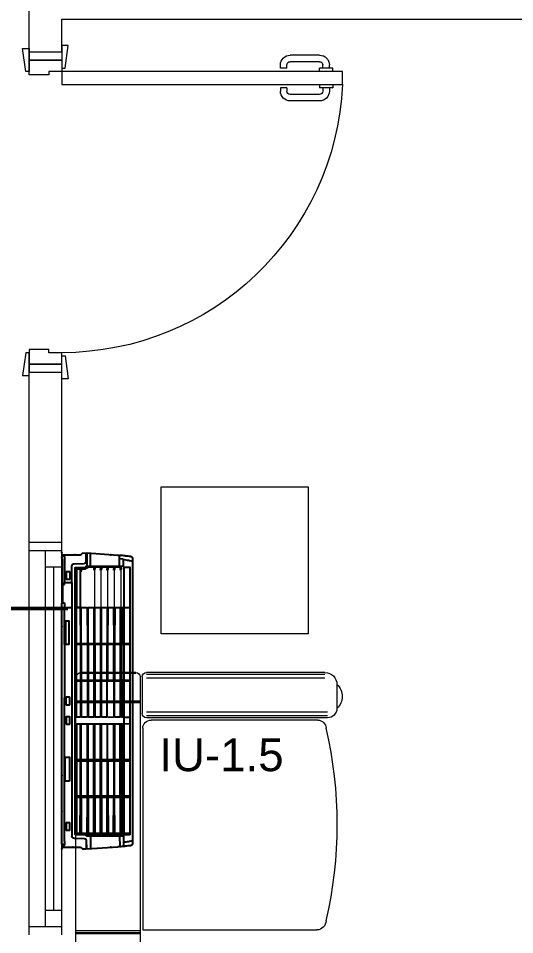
# Model space of a CAD drawing. Header units: millimetres. Extents: x -160614 to 59925, y -157025 to 0.
# Drawn here: x -135992 to -134473, y -110543 to -107740 of the extents above; entities that cross this region are included whole.
import ezdxf

# ---------------------------------------------------------------- set-up
doc = ezdxf.new("R2010")
doc.units = ezdxf.units.MM
doc.header["$LTSCALE"] = 8
for name, color, linetype, lineweight in [('72_EGR_EQP_TAG', 9, 'Continuous', 5), ('Aluminum', 9, 'Continuous', 5), ('LOADING', 9, 'Continuous', 5), ('Walls', 9, 'Continuous', 5), ('Wooden Joinery', 9, 'Continuous', 5)]:
    doc.layers.add(name, color=color, linetype=linetype, lineweight=lineweight)
for name, color, linetype in [('A-Wall-cmu-patt', 9, 'Continuous'), ('DVM_INDOOR', 9, 'Continuous'), ('DVM_UNIT_BP', 9, 'Continuous'), ('DVM_UNIT_DP', 9, 'Continuous'), ('DVM_UNIT_LP', 9, 'Continuous'), ('REF', 42, 'Continuous')]:
    doc.layers.add(name, color=color, linetype=linetype)
doc.styles.add('ARIAL', font='arial.ttf')

# ---------------------------------------------------------------- blocks, each defined once
blk = doc.blocks.new('A$C72370EFE')
at = {"layer": 'Wooden Joinery'}
for p, q in [((-0.01, -0.04), (-0.02, -0.04)), ((-0.01, -0.03), (-0.01, -0.07)), ((0, -0.03), (-0.01, -0.03)), ((0.04, -0.03), (0.05, -0.03)), ((0.05, -0.03), (0.05, -0.07)), ((0.05, -0.04), (0.06, -0.04)), ((-0.05, -0.07), (-0.05, -0.16)), ((-0.03, -0.07), (-0.03, -0.16)), ((-0.01, -0.06), (-0.02, -0.06)), ((0, -0.07), (-0.01, -0.07)), ((0.04, -0.07), (0.05, -0.07)), ((0.05, -0.06), (0.06, -0.06)), ((0.07, -0.07), (0.07, -0.16)), ((0.09, -0.07), (0.09, -0.16)), ((-0.01, -0.17), (-0.02, -0.17)), ((-0.01, -0.19), (-0.02, -0.19)), ((-0.01, -0.17), (-0.01, -0.19)), ((0.05, -0.17), (0.06, -0.17)), ((0.05, -0.17), (0.05, -0.19)), ((0.05, -0.19), (0.06, -0.19))]:
    blk.add_line(p, q, dxfattribs=at)
for centre, radius, start, end in [((-0.02, -0.07), 0.03, 90, 180), ((0.06, -0.07), 0.03, 0, 90), ((-0.02, -0.07), 0.01, 90, 180), ((0.06, -0.07), 0.01, 0, 90), ((-0.02, -0.16), 0.03, 180, 270), ((-0.02, -0.16), 0.01, 180, 270), ((0.06, -0.16), 0.01, 270, 0), ((0.06, -0.16), 0.03, 270, 0)]:
    blk.add_arc(centre, radius, start, end, dxfattribs=at)
blk = doc.blocks.new('A$C5DAD61B4')
at = {"layer": 'Wooden Joinery'}
for points in [[(80, 959.1), (80, 969.1), (10, 979.1), (10, 959.1)], [(940, 959.1), (940, 969.1), (1010, 979.1), (1010, 959.1)], [(70, 859.1), (70, 849.1), (0, 839.1), (0, 859.1)], [(120, 859.1), (120, 0), (80, 0), (80, 859.1)], [(950, 859.1), (950, 849.1), (1020, 839.1), (1020, 859.1)]]:
    blk.add_lwpolyline(points, close=True, dxfattribs=at)
for points in [[(45, 859.1), (45, 959.1), (20, 959.1), (20, 859.1), (45, 859.1)], [(45, 859.1), (80, 859.1), (80, 899.1), (90, 899.1), (90, 959.1), (45, 959.1), (45, 859.1)], [(975, 859.1), (940, 859.1), (940, 899.1), (930, 899.1), (930, 959.1), (975, 959.1), (975, 859.1)], [(975, 859.1), (975, 959.1), (1000, 959.1), (1000, 859.1), (975, 859.1)]]:
    blk.add_lwpolyline(points, dxfattribs=at)
blk.add_arc((80, 859.1), 860, 272.666, 0, dxfattribs=at)
at = {"layer": 'Wooden Joinery', "xscale": 999.9999999998854, "yscale": 999.9999999998854, "zscale": 999.9999999998854, "rotation": 180}
blk.add_blockref('A$C72370EFE', (120, 0), dxfattribs=at)
blk = doc.blocks.new('GF21008-P')
at = {"layer": 'LOADING'}
for p, q in [((-0.7709, 0), (0.7906, 0)), ((-0.7019, -0.1974), (-0.7019, 0)), ((-0.6994, -0.1974), (-0.6994, 0)), ((-0.6968, -0.1974), (-0.6968, 0)), ((0, -0.1974), (0, 0)), ((0.0069, -0.1974), (0.0069, 0)), ((0.0099, -0.1974), (0.0099, 0)), ((-0.79, -0.1841), (-0.79, -0.0191)), ((-0.7866, -0.1841), (-0.7866, -0.0191)), ((-0.79, -0.7634), (-0.79, -0.217)), ((-0.784, -0.7634), (-0.784, -0.217)), ((-0.7767, -0.1974), (0.7964, -0.1974)), ((-0.7767, -0.2037), (-0.6644, -0.2037)), ((-0.7722, -0.7634), (-0.7722, -0.217)), ((-0.6689, -0.7712), (-0.6689, -0.217)), ((-0.6571, -0.7712), (-0.6571, -0.217)), ((-0.6512, -0.7712), (-0.6512, -0.217)), ((-0.6191, -0.2059), (-0.0026, -0.2059)), ((-0.0026, -0.2059), (-0.0026, -0.7385)), ((-0.6444, -0.7413), (-0.6444, -0.2312)), ((-0.7533, -0.8), (-0.68, -0.8))]:
    blk.add_line(p, q, dxfattribs=at)
for centre, radius, start, end in [((-0.7709, -0.0191), 0.0191, 90, 180), ((-0.7767, -0.1841), 0.0133, 180, 270), ((-0.7767, -0.217), 0.0133, 90, 180), ((-0.6644, -0.217), 0.0133, 0, 90), ((-0.6191, -0.2312), 0.0253, 90, 180), ((-0.6191, -0.7413), 0.0253, 180, 270), ((-0.0307, -0.7385), 0.0281, 270, 0), ((-0.7533, -0.7634), 0.0366, 180, 270), ((-0.68, -0.7712), 0.0288, 270, 0), ((-0.3249, 0.51), 1.31, 257.0217, 282.9783), ((-0.7167, -0.7662), 0.0499, 222.6462, 317.3538)]:
    blk.add_arc(centre, radius, start, end, dxfattribs=at)
blk = doc.blocks.new('GF1')
at = {"layer": 'Aluminum', "color": 9}
for p, q in [((-135959.4, -110542.6), (-135959.4, -109342.6)), ((-135859.4, -110542.6), (-135859.4, -109342.6)), ((-135959.4, -109367.6), (-135859.4, -109367.6)), ((-135909.4, -110517.6), (-135909.4, -109367.6)), ((-135909.4, -109417.6), (-135859.4, -109417.6)), ((-135884.4, -109417.6), (-135884.4, -110467.6)), ((-135909.4, -110467.6), (-135859.4, -110467.6)), ((-135959.4, -110517.6), (-135859.4, -110517.6))]:
    blk.add_line(p, q, dxfattribs=at)
at = {"layer": 'LOADING', "color": 9, "elevation": 0}
blk.add_lwpolyline([(-135555.3, -109172.8), (-135105.3, -109172.8), (-135105.3, -109622.8), (-135555.3, -109622.8)], close=True, dxfattribs=at)
at = {"layer": 'Walls', "color": 9}
for p, q in [((-135959.4, -107842.6), (-135959.4, -107542.6)), ((-135859.4, -107842.6), (-135859.4, -107742.6)), ((-135859.4, -107742.6), (-132259.4, -107742.6)), ((-135959.4, -107842.6), (-135859.4, -107842.6)), ((-135959.4, -108822.6), (-135859.4, -108822.6)), ((-135959.4, -109342.6), (-135959.4, -108832.6)), ((-135859.4, -109342.6), (-135859.4, -108842.6)), ((-135959.4, -109342.6), (-135859.4, -109342.6))]:
    blk.add_line(p, q, dxfattribs=at)
at = {"layer": 'LOADING', "color": 9, "xscale": -1000, "yscale": 1000, "zscale": 1000, "rotation": 90.00000000000017}
blk.add_blockref('GF21008-P', (-135817.3, -110530.5, 0), dxfattribs=at)
at = {"layer": 'Wooden Joinery', "color": 9, "xscale": -1, "rotation": 90}
blk.add_blockref('A$C5DAD61B4', (-135000.3, -107822.6), dxfattribs=at)
blk = doc.blocks.new('mmmm')
at = {"layer": 'DVM_INDOOR', "color": 0}
for p, q in [((118.9199, -9.2661), (118.9184, -9.2661)), ((118.9184, -9.2661), (118.9184, -9.938)), ((118.9199, -9.2661), (118.9254, -9.266)), ((118.9258, -9.2739), (118.9256, -9.2679)), ((118.976, -9.253), (118.9859, -9.2529)), ((118.9859, -9.2529), (118.9859, -9.2549)), ((118.9859, -9.2549), (118.9879, -9.2548)), ((118.9859, -9.2775), (118.9859, -9.2549)), ((118.9859, -9.2648), (118.9879, -9.2648)), ((118.9879, -9.2529), (119.0741, -9.259)), ((118.9879, -9.2548), (118.9879, -9.2529)), ((118.9879, -9.2548), (118.9879, -9.2648)), ((118.9979, -9.2891), (118.9979, -9.2551)), ((119.0795, -9.289), (119.0797, -9.2602)), ((119.09, -9.2892), (119.0901, -9.2615)), ((119.115, -10.0634), (119.1149, -9.2675)), ((118.9258, -9.2739), (118.9258, -9.6742)), ((118.9464, -9.9264), (118.9464, -9.2895)), ((118.9527, -9.283), (118.9809, -9.2825)), ((118.9554, -9.2944), (118.9554, -10.0365)), ((118.9564, -9.2934), (118.9844, -9.2931)), ((118.9879, -9.2891), (119.09, -9.2892)), ((118.9892, -9.2891), (118.9895, -9.3961)), ((118.9893, -9.2923), (118.9925, -9.2923)), ((119.0073, -9.2923), (118.9924, -9.2923)), ((119.008, -9.293), (119.0079, -9.2969)), ((119.0102, -9.293), (119.0102, -9.2961)), ((119.0255, -9.2923), (119.0107, -9.2923)), ((119.0262, -9.293), (119.0262, -9.2969)), ((119.0288, -9.293), (119.0288, -9.2961)), ((119.044, -9.2923), (119.0294, -9.2923)), ((119.0446, -9.293), (119.0446, -9.2969)), ((119.0469, -9.293), (119.0469, -9.2961)), ((119.0624, -9.2923), (119.0474, -9.2923)), ((119.0631, -9.293), (119.0631, -9.2969)), ((119.0653, -9.293), (119.0653, -9.2961)), ((119.0807, -9.2923), (119.0661, -9.2923)), ((119.0814, -9.293), (119.0814, -9.2969)), ((119.0838, -9.293), (119.0895, -9.293)), ((119.0838, -9.2961), (119.0838, -9.293)), ((119.0838, -9.2971), (119.0838, -9.2961)), ((119.0895, -9.2961), (119.0838, -9.2961)), ((119.0894, -9.2975), (119.0894, -9.2892)), ((119.1145, -9.2751), (119.1107, -9.2751)), ((118.9589, -9.3963), (118.9589, -9.2975)), ((118.9596, -9.2968), (118.9695, -9.2969)), ((118.9698, -9.2975), (118.9701, -9.3962)), ((118.9724, -9.3963), (118.9724, -9.2975)), ((118.9731, -9.2968), (118.9889, -9.2969)), ((118.9919, -9.3963), (118.9919, -9.2975)), ((118.9926, -9.2968), (119.0073, -9.2969)), ((119.0077, -9.2975), (119.008, -9.3961)), ((119.0083, -9.301), (119.0098, -9.301)), ((119.0102, -9.3963), (119.0102, -9.2975)), ((119.0109, -9.2968), (119.0256, -9.2969)), ((119.026, -9.2975), (119.0263, -9.3962)), ((119.0265, -9.301), (119.0284, -9.301)), ((119.0287, -9.3963), (119.0287, -9.2975)), ((119.0293, -9.2969), (119.0439, -9.2969)), ((119.0445, -9.2975), (119.0446, -9.3962)), ((119.045, -9.301), (119.0465, -9.301)), ((119.047, -9.3963), (119.0471, -9.2971)), ((119.0476, -9.2968), (119.0621, -9.2968)), ((119.0628, -9.2975), (119.063, -9.3963)), ((119.0634, -9.301), (119.065, -9.301)), ((119.0657, -9.2975), (119.0654, -9.3962)), ((119.066, -9.2968), (119.0808, -9.2969)), ((119.0813, -9.3962), (119.0814, -9.2973)), ((119.0817, -9.301), (119.0833, -9.301)), ((119.0836, -9.2975), (119.0834, -9.2993)), ((119.0838, -9.3963), (119.0839, -9.297)), ((119.0843, -9.2968), (119.0886, -9.2968)), ((119.0894, -9.2975), (119.0895, -9.3962)), ((119.0925, -9.2969), (119.1069, -9.2969)), ((118.9596, -9.3969), (118.9694, -9.3969)), ((118.9731, -9.3969), (118.9888, -9.3968)), ((118.9926, -9.3969), (119.0073, -9.3968)), ((119.0109, -9.3969), (119.0256, -9.3968)), ((119.0294, -9.3969), (119.0439, -9.3968)), ((119.0477, -9.3969), (119.0623, -9.3969)), ((119.0661, -9.3969), (119.0807, -9.3968)), ((119.0845, -9.3969), (119.0888, -9.3969)), ((119.093, -9.3969), (119.1074, -9.3968)), ((118.9589, -9.4983), (118.9589, -9.4003)), ((118.9694, -9.3998), (118.9596, -9.3998)), ((118.9701, -9.4005), (118.9701, -9.4982)), ((118.9724, -9.4005), (118.9724, -9.4982)), ((118.9888, -9.3997), (118.9731, -9.3998)), ((118.9895, -9.4003), (118.9895, -9.4982)), ((118.9919, -9.4005), (118.9919, -9.4982)), ((119.0073, -9.3997), (118.9926, -9.3998)), ((119.008, -9.4003), (119.008, -9.4982)), ((119.0102, -9.4005), (119.0103, -9.4982)), ((119.0256, -9.3997), (119.0109, -9.3998)), ((119.0263, -9.4003), (119.0263, -9.4982)), ((119.0287, -9.4005), (119.0287, -9.4982)), ((119.0439, -9.3997), (119.0294, -9.3998)), ((119.0446, -9.4983), (119.0446, -9.4003)), ((119.047, -9.4982), (119.047, -9.4005)), ((119.0623, -9.3998), (119.0477, -9.3998)), ((119.063, -9.4984), (119.063, -9.4004)), ((119.0654, -9.4005), (119.0654, -9.4982)), ((119.0807, -9.3997), (119.0661, -9.3998)), ((119.0814, -9.4003), (119.0813, -9.4983)), ((119.0837, -9.4982), (119.0838, -9.4005)), ((119.0888, -9.3998), (119.0845, -9.3998)), ((119.0895, -9.4004), (119.0894, -9.4983)), ((119.1074, -9.3997), (119.093, -9.3998)), ((118.9596, -9.4989), (118.9694, -9.4989)), ((118.9731, -9.4989), (118.9888, -9.4988)), ((118.9926, -9.4989), (119.0073, -9.4988)), ((119.0109, -9.4989), (119.0256, -9.4988)), ((119.0294, -9.4989), (119.0439, -9.4988)), ((119.0477, -9.4989), (119.0623, -9.4989)), ((119.0661, -9.4989), (119.0806, -9.4989)), ((119.0844, -9.4988), (119.0887, -9.4988)), ((119.093, -9.4989), (119.1074, -9.4988)), ((118.9589, -9.6014), (118.9589, -9.5025)), ((118.9694, -9.5018), (118.9596, -9.5018)), ((118.9701, -9.5025), (118.9701, -9.6015)), ((118.9724, -9.5025), (118.9724, -9.6014)), ((118.9888, -9.5017), (118.9731, -9.5018)), ((118.9895, -9.5023), (118.9896, -9.6014)), ((118.9919, -9.5025), (118.9919, -9.6014)), ((119.0073, -9.5017), (118.9926, -9.5018)), ((119.008, -9.5023), (119.008, -9.6014)), ((119.0102, -9.5025), (119.0103, -9.6014)), ((119.0256, -9.5017), (119.0109, -9.5018)), ((119.0263, -9.5023), (119.0262, -9.6014)), ((119.0287, -9.5025), (119.0288, -9.6014)), ((119.0439, -9.5017), (119.0294, -9.5018)), ((119.0447, -9.6014), (119.0446, -9.5023)), ((119.0622, -9.5017), (119.0478, -9.5018)), ((119.0629, -9.5023), (119.0629, -9.6013)), ((119.0654, -9.6014), (119.0654, -9.5025)), ((119.0806, -9.5017), (119.0661, -9.5018)), ((119.0813, -9.5023), (119.0813, -9.6015)), ((119.0837, -9.5024), (119.0838, -9.6015)), ((119.0887, -9.5017), (119.0844, -9.5017)), ((119.0894, -9.5023), (119.0894, -9.6013)), ((119.1077, -9.5019), (119.093, -9.5018)), ((118.9596, -9.602), (118.9694, -9.602)), ((118.9731, -9.6021), (118.9888, -9.602)), ((118.9926, -9.6021), (119.0073, -9.602)), ((119.011, -9.602), (119.0255, -9.602)), ((119.0295, -9.6021), (119.044, -9.602)), ((119.0478, -9.6021), (119.0623, -9.6021)), ((119.0661, -9.6021), (119.0807, -9.602)), ((119.0845, -9.6021), (119.0887, -9.6021)), ((119.0929, -9.6023), (119.1074, -9.6022)), ((118.9589, -9.6214), (118.9589, -9.7204)), ((118.9596, -9.6208), (118.9694, -9.6208)), ((118.9701, -9.7204), (118.9701, -9.6214)), ((118.9701, -9.7204), (118.9701, -9.6214)), ((118.9724, -9.7204), (118.9724, -9.6215)), ((118.9731, -9.6208), (118.9888, -9.6208)), ((118.9895, -9.7206), (118.9896, -9.6215)), ((118.9919, -9.7204), (118.9919, -9.6215)), ((118.9926, -9.6208), (119.0073, -9.6209)), ((119.008, -9.7205), (119.008, -9.6214)), ((119.0102, -9.7204), (119.0103, -9.6215)), ((119.011, -9.6208), (119.0255, -9.6209)), ((119.0263, -9.7205), (119.0262, -9.6215)), ((119.0288, -9.6214), (119.0287, -9.7204)), ((119.0295, -9.6208), (119.044, -9.6208)), ((119.0447, -9.6214), (119.0446, -9.7205)), ((119.0478, -9.6207), (119.0623, -9.6208)), ((119.0629, -9.7205), (119.0629, -9.6215)), ((119.0654, -9.6214), (119.0654, -9.7203)), ((119.0661, -9.6208), (119.0807, -9.6208)), ((119.0813, -9.7205), (119.0813, -9.6214)), ((119.0837, -9.7204), (119.0838, -9.6214)), ((119.0845, -9.6208), (119.0887, -9.6208)), ((119.0894, -9.7205), (119.0894, -9.6215)), ((119.0929, -9.6206), (119.1074, -9.6206)), ((118.9258, -9.8224), (118.9258, -9.6742)), ((118.9589, -9.7246), (118.9589, -9.8225)), ((118.9694, -9.7211), (118.9596, -9.7211)), ((118.9596, -9.7239), (118.9694, -9.7239)), ((118.9701, -9.8224), (118.9701, -9.7246)), ((118.9701, -9.8224), (118.9701, -9.7246)), ((118.9724, -9.8224), (118.9724, -9.7246)), ((118.9888, -9.7211), (118.9731, -9.7211)), ((118.9731, -9.7239), (118.9888, -9.724)), ((118.9895, -9.8226), (118.9895, -9.7247)), ((118.9919, -9.8224), (118.9919, -9.7246)), ((119.0073, -9.7211), (118.9926, -9.7211)), ((118.9926, -9.7239), (119.0073, -9.724)), ((119.008, -9.8225), (119.008, -9.7246)), ((119.0102, -9.8224), (119.0103, -9.7246)), ((119.0256, -9.7211), (119.0109, -9.7211)), ((119.0109, -9.7239), (119.0256, -9.724)), ((119.0263, -9.8225), (119.0263, -9.7246)), ((119.0287, -9.7246), (119.0287, -9.8224)), ((119.0439, -9.7211), (119.0294, -9.7211)), ((119.0294, -9.7239), (119.0439, -9.724)), ((119.0446, -9.7245), (119.0446, -9.8225)), ((119.047, -9.7246), (119.047, -9.8224)), ((119.0477, -9.7239), (119.0623, -9.7239)), ((119.0622, -9.7211), (119.0478, -9.7211)), ((119.063, -9.7245), (119.063, -9.8224)), ((119.0654, -9.8224), (119.0654, -9.7246)), ((119.0806, -9.7211), (119.0661, -9.721)), ((119.0661, -9.7239), (119.0806, -9.724)), ((119.0814, -9.8225), (119.0813, -9.7245)), ((119.0837, -9.7246), (119.0838, -9.8224)), ((119.0887, -9.7211), (119.0844, -9.7211)), ((119.0844, -9.724), (119.0887, -9.724)), ((119.0895, -9.8224), (119.0894, -9.7246)), ((119.1077, -9.721), (119.093, -9.7211)), ((119.093, -9.7239), (119.1074, -9.724)), ((118.9184, -9.7858), (118.9184, -9.9307)), ((118.9258, -9.8224), (118.9258, -9.9264)), ((118.9589, -9.8266), (118.9589, -9.9253)), ((118.9694, -9.8231), (118.9596, -9.8231)), ((118.9596, -9.8259), (118.9694, -9.8259)), ((118.9698, -9.9253), (118.9701, -9.8266)), ((118.9698, -9.9253), (118.9701, -9.8266)), ((118.9724, -9.8266), (118.9724, -9.9253)), ((118.9888, -9.8231), (118.9731, -9.8231)), ((118.9731, -9.8259), (118.9888, -9.826)), ((118.9893, -9.9251), (118.9895, -9.8267)), ((118.9919, -9.8266), (118.992, -9.9251)), ((119.0073, -9.8231), (118.9926, -9.8231)), ((118.9926, -9.8259), (119.0073, -9.826)), ((119.0078, -9.9252), (119.008, -9.8267)), ((119.0102, -9.8266), (119.0104, -9.9251)), ((119.0256, -9.8231), (119.0109, -9.8231)), ((119.0109, -9.8259), (119.0256, -9.826)), ((119.026, -9.9251), (119.0263, -9.8266)), ((119.0287, -9.8266), (119.0288, -9.9251)), ((119.0439, -9.8232), (119.0294, -9.8231)), ((119.0294, -9.8259), (119.0439, -9.826)), ((119.0445, -9.9251), (119.0446, -9.8266)), ((119.047, -9.8266), (119.0472, -9.9251)), ((119.0623, -9.823), (119.0477, -9.8231)), ((119.0477, -9.8259), (119.0623, -9.8259)), ((119.0628, -9.9252), (119.063, -9.8266)), ((119.0657, -9.9253), (119.0654, -9.8266)), ((119.0807, -9.8232), (119.0661, -9.8231)), ((119.0661, -9.8259), (119.0807, -9.8261)), ((119.0812, -9.9251), (119.0813, -9.8266)), ((119.0839, -9.9251), (119.0838, -9.8265)), ((119.0888, -9.8231), (119.0845, -9.8231)), ((119.0845, -9.8259), (119.0888, -9.826)), ((119.0894, -9.9252), (119.0895, -9.8266)), ((119.1074, -9.8232), (119.093, -9.8231)), ((119.093, -9.8259), (119.1074, -9.826)), ((118.9256, -9.9393), (118.9256, -9.9264)), ((118.9256, -9.9264), (118.9464, -9.9264)), ((118.9464, -9.9955), (118.9464, -9.9264)), ((118.9589, -10.0333), (118.9589, -9.9253)), ((118.9589, -9.9267), (118.9702, -9.9267)), ((118.9596, -9.926), (118.9695, -9.9259)), ((118.9702, -9.9267), (118.9702, -10.0334)), ((118.9731, -9.9262), (118.9886, -9.9258)), ((118.9927, -9.9258), (119.0075, -9.9258)), ((119.0111, -9.9258), (119.0253, -9.9258)), ((119.0296, -9.9258), (119.0437, -9.9258)), ((119.0478, -9.9258), (119.0621, -9.9258)), ((119.0664, -9.9258), (119.0805, -9.926)), ((119.0846, -9.9258), (119.0887, -9.9258)), ((119.0925, -9.9259), (119.1069, -9.9259)), ((118.9184, -9.938), (118.9209, -9.9396)), ((118.9199, -9.9389), (118.9199, -10.0614)), ((118.9209, -9.9394), (118.9256, -9.9393)), ((118.9209, -9.9394), (118.9209, -9.9899)), ((118.9209, -9.9899), (118.9256, -9.99)), ((118.9256, -9.99), (118.9256, -9.9954)), ((118.9256, -9.9954), (118.9464, -9.9955)), ((118.9258, -10.0638), (118.9258, -9.9954)), ((118.9464, -9.9955), (118.9464, -10.0413)), ((118.9596, -10.034), (118.9695, -10.0341)), ((118.9695, -10.0341), (118.9731, -10.0341)), ((118.9702, -10.0341), (118.9701, -10.0295)), ((118.9705, -10.0254), (118.9722, -10.0254)), ((118.9724, -10.0341), (118.9724, -10.0303)), ((118.9731, -10.0341), (118.9844, -10.0342)), ((119.008, -10.0377), (119.0079, -10.0339)), ((119.0083, -10.0297), (119.0098, -10.0297)), ((119.0102, -10.0377), (119.0102, -10.0347)), ((119.0262, -10.0377), (119.0262, -10.0339)), ((119.0265, -10.0297), (119.0284, -10.0297)), ((119.0288, -10.0377), (119.0288, -10.0347)), ((119.0446, -10.0377), (119.0446, -10.0339)), ((119.045, -10.0297), (119.0465, -10.0297)), ((119.0469, -10.0377), (119.0469, -10.0347)), ((119.0631, -10.0377), (119.0631, -10.0339)), ((119.0634, -10.0297), (119.065, -10.0297)), ((119.0653, -10.0377), (119.0653, -10.0347)), ((119.0814, -10.0377), (119.0814, -10.0339)), ((119.0817, -10.0297), (119.0833, -10.0297)), ((119.0836, -10.0377), (119.0836, -10.0347)), ((118.9527, -10.0478), (118.9809, -10.0483)), ((118.9564, -10.0375), (118.9844, -10.0377)), ((118.9859, -10.0533), (118.9859, -10.0765)), ((118.9879, -10.0418), (119.09, -10.0416)), ((118.9879, -10.0533), (118.9879, -10.0418)), ((118.9879, -10.076), (118.9879, -10.0533)), ((118.9893, -10.0384), (118.9925, -10.0384)), ((119.0073, -10.0384), (118.9924, -10.0384)), ((118.9979, -10.0418), (118.9979, -10.0758)), ((119.0073, -10.0385), (119.0109, -10.0385)), ((119.0255, -10.0384), (119.0107, -10.0384)), ((119.044, -10.0384), (119.0294, -10.0384)), ((119.0624, -10.0384), (119.0474, -10.0384)), ((119.0807, -10.0384), (119.0661, -10.0384)), ((119.0795, -10.0418), (119.0795, -10.0667)), ((119.0795, -10.0626), (119.0896, -10.062)), ((119.0896, -10.062), (119.09, -10.0596)), ((119.09, -10.0416), (119.09, -10.0596)), ((119.09, -10.0596), (119.0972, -10.0587)), ((119.1107, -10.0558), (119.1145, -10.0557)), ((118.9184, -10.0667), (118.9184, -10.0642)), ((118.9209, -10.0704), (118.9192, -10.0688)), ((118.9212, -10.0704), (118.9212, -10.0729)), ((118.976, -10.0778), (118.9859, -10.0779)), ((118.9859, -10.076), (118.9879, -10.076)), ((118.9859, -10.0779), (118.9859, -10.076)), ((118.9879, -10.0779), (119.0741, -10.0719)), ((118.9879, -10.076), (118.9879, -10.0779)), ((119.0795, -10.0667), (119.0797, -10.0707))]:
    blk.add_line(p, q, dxfattribs=at)
at = {"layer": 'DVM_INDOOR', "color": 0, "lineweight": 0}
for p, q in [((119.0091, -10.0297), (119.0091, -9.9253)), ((119.0275, -10.0297), (119.0275, -9.9253)), ((119.0458, -10.0297), (119.0458, -9.9253)), ((119.0642, -10.0297), (119.0642, -9.9253)), ((119.0825, -10.0297), (119.0825, -9.9253))]:
    blk.add_line(p, q, dxfattribs=at)
at = {"layer": 'DVM_INDOOR', "color": 0}
for points in [[(118.9199, -9.2661), (118.9199, -9.2579), (118.9672, -9.2579, 0.126177), (118.972, -9.2567, 0.12288), (118.9756, -9.2534, -0.148162), (118.976, -9.253, 0.963175)], [(119.0922, -9.2933), (119.0922, -10.0375, 0.416565), (119.0933, -10.0386), (119.107, -10.0386, 0.414175), (119.1081, -10.0375), (119.1081, -9.2933, 0.414221), (119.107, -9.2923), (119.0933, -9.2923, 0.410074), (119.0922, -9.2933, 0.410074)], [(118.9301, -9.3246), (118.9301, -9.3064, -0.402614), (118.9312, -9.3052), (118.9397, -9.3052, -0.444927), (118.9409, -9.3064), (118.9409, -9.3246, -0.414234), (118.9397, -9.3257), (118.9312, -9.3257, -0.442551), (118.9301, -9.3246)], [(118.9301, -9.6205), (118.9301, -9.6023, -0.402614), (118.9312, -9.6012), (118.9397, -9.6012, -0.444927), (118.9409, -9.6023), (118.9409, -9.6205, -0.414234), (118.9397, -9.6217), (118.9312, -9.6217, -0.442551), (118.9301, -9.6205)], [(118.9299, -9.6744), (118.9299, -9.6565, -0.414214), (118.9314, -9.6549), (118.9393, -9.6549, -0.414209), (118.9409, -9.6565), (118.9409, -9.6744, -0.414214), (118.9393, -9.6759), (118.9314, -9.6759, -0.414219), (118.9299, -9.6744, 0.000008)], [(118.9303, -10.0245), (118.9303, -10.0063, -0.402614), (118.9314, -10.0052), (118.9399, -10.0052, -0.444927), (118.9411, -10.0063), (118.9411, -10.0245, -0.414234), (118.9399, -10.0257), (118.9314, -10.0257, -0.442551), (118.9303, -10.0245)], [(118.9199, -10.0694), (118.9199, -10.0729), (118.9672, -10.0729, -0.126177), (118.972, -10.0741, -0.12288), (118.9756, -10.0775, 0.141469), (118.976, -10.0778)]]:
    blk.add_lwpolyline(points, format="xyb", dxfattribs=at)
for points in [[(118.9394, -9.4424), (118.9279, -9.4424), (118.9279, -9.5084), (118.9394, -9.5084), (118.9394, -9.4424)], [(118.9294, -9.8234), (118.9384, -9.8234), (118.9384, -9.8875), (118.9288, -9.8875), (118.9288, -9.8234), (118.9294, -9.8234)]]:
    blk.add_lwpolyline(points, dxfattribs=at)
for centre, radius, start, end in [((118.9205, -9.2649), 0.00455, 45.592, 97.4615), ((118.9171, -9.2669), 0.00836, 6.8563, 39.8032), ((118.9129, -9.2679), 0.0127, 359.9693, 8.9907), ((119.0737, -9.2806), 0.0216, 73.7089, 88.9315), ((119.168, -8.14), 1.1233, 265.4925, 266.2639), ((119.082, -9.5193), 0.2587, 83.9088, 87.1481), ((119.1094, -9.2677), 0.00561, 2.2363, 89.2683), ((118.9529, -9.2895), 0.0065, 91, 180), ((118.9564, -9.2944), 0.001, 90.4983, 180.0001), ((118.9809, -9.2775), 0.005, 270.9997, 0.0003), ((118.9843, -9.2916), 0.00153, 270.9361, 8.4075), ((118.9879, -9.2911), 0.00202, 90.261, 186.5127), ((119.0073, -9.293), 0.00069, 359.1823, 89.6277), ((118.9994, -9.2969), 0.0108, 347.004, 4.1898), ((119.0109, -9.293), 0.000701, 103.0528, 180.0438), ((119.0255, -9.293), 0.00069, 359.1823, 89.6277), ((119.018, -9.2969), 0.0108, 347.004, 4.1898), ((119.0295, -9.293), 0.000701, 103.0528, 180.0438), ((119.0439, -9.293), 0.00069, 359.1823, 89.6277), ((119.0361, -9.2969), 0.0108, 347.004, 4.1898), ((119.0476, -9.293), 0.000701, 103.0528, 180.0438), ((119.0624, -9.293), 0.00069, 359.1823, 89.6277), ((119.0546, -9.2969), 0.0108, 347.004, 4.1898), ((119.066, -9.293), 0.000701, 103.0528, 180.0438), ((119.0807, -9.293), 0.00069, 359.1823, 89.6277), ((119.0697, -9.4707), 0.2004, 82.0967, 84.2913), ((119.0894, -9.3405), 0.0688, 71.9785, 83.5049), ((118.9596, -9.2975), 0.00069, 89.1505, 180.3497), ((118.9691, -9.2976), 0.00071, 0.7783, 60.0916), ((118.9731, -9.2975), 0.00069, 89.1505, 180.3497), ((118.9885, -9.2975), 0.00071, 0.7783, 60.0916), ((118.9926, -9.2975), 0.00069, 89.1505, 180.3497), ((119.007, -9.2975), 0.00071, 0.7783, 60.0916), ((119.0427, -9.2948), 0.0348, 183.3813, 187.2101), ((119.005, -9.3001), 0.0033, 358.4879, 15.9436), ((119.0335, -9.3), 0.0253, 180.2932, 182.236), ((119.0203, -9.3008), 0.0105, 171.697, 181.0717), ((119.0109, -9.2975), 0.00069, 89.1505, 180.3497), ((119.0253, -9.2975), 0.00071, 0.7783, 60.0916), ((119.0252, -9.2975), 0.00071, 0.7783, 60.0916), ((119.061, -9.2948), 0.0348, 183.3813, 187.2101), ((119.0232, -9.3001), 0.0033, 358.4879, 15.9436), ((119.0518, -9.3), 0.0253, 180.2932, 182.236), ((119.0389, -9.3008), 0.0105, 171.697, 181.0717), ((119.0295, -9.2975), 0.00069, 89.1505, 180.3497), ((119.0439, -9.2975), 0.000596, 357.8507, 94.9045), ((119.0794, -9.2948), 0.0348, 183.3813, 187.2101), ((119.0417, -9.3001), 0.0033, 358.4879, 15.9436), ((119.0702, -9.3), 0.0253, 180.2932, 182.236), ((119.057, -9.3008), 0.0105, 171.697, 181.0717), ((119.0476, -9.2975), 0.00069, 89.1505, 180.3497), ((119.0621, -9.2975), 0.000694, 359.4649, 88.8459), ((119.0624, -9.2975), 0.000596, 357.8507, 94.9045), ((119.0978, -9.2948), 0.0348, 183.3813, 187.2101), ((119.0601, -9.3001), 0.0033, 358.4879, 15.9436), ((119.0887, -9.3), 0.0253, 180.2932, 182.236), ((119.0754, -9.3008), 0.0105, 171.697, 181.0717), ((119.066, -9.2975), 0.00069, 89.1505, 180.3497), ((119.0663, -9.2975), 0.000621, 79.5705, 188.1736), ((119.0808, -9.2975), 0.000596, 357.8507, 94.9045), ((119.1161, -9.2948), 0.0348, 183.3813, 187.2101), ((119.0784, -9.3001), 0.0033, 358.4879, 15.9436), ((119.107, -9.3), 0.0253, 180.2932, 182.236), ((119.0937, -9.3008), 0.0105, 171.697, 181.0717), ((119.0843, -9.2975), 0.00069, 89.1505, 180.3497), ((119.0887, -9.2975), 0.000669, 356.355, 100.698), ((119.0926, -9.2973), 0.000346, 93.4268, 172.5174), ((119.107, -9.2978), 0.000875, 349.6348, 100.4326), ((118.9596, -9.3962), 0.0007, 185.5752, 270.0175), ((118.9694, -9.3962), 0.000701, 270.4471, 350.0993), ((118.9731, -9.3962), 0.0007, 185.5752, 270.0175), ((118.9888, -9.3961), 0.000701, 270.4471, 350.0993), ((118.9926, -9.3962), 0.0007, 185.5752, 270.0175), ((119.0073, -9.3961), 0.000701, 270.4471, 350.0993), ((119.0109, -9.3962), 0.0007, 185.5752, 270.0175), ((119.0256, -9.3961), 0.000701, 270.4471, 350.0993), ((119.0294, -9.3962), 0.0007, 185.5752, 270.0175), ((119.0439, -9.3961), 0.000701, 270.4471, 350.0993), ((119.0477, -9.3962), 0.0007, 185.5752, 270.0175), ((119.0623, -9.3962), 0.000702, 270.4596, 355.78), ((119.0661, -9.3962), 0.0007, 185.5752, 270.0175), ((119.0807, -9.3961), 0.000701, 270.4471, 350.0993), ((119.0845, -9.3962), 0.0007, 185.5752, 270.0175), ((119.0888, -9.3962), 0.000701, 270.4471, 350.0993), ((119.093, -9.3961), 0.000782, 194.2991, 276.1126), ((119.1074, -9.3961), 0.000701, 270.4471, 350.0993), ((118.9596, -9.4005), 0.0007, 89.9616, 179.9565), ((118.9694, -9.4005), 0.0007, 5.6771, 86.5518), ((118.9731, -9.4005), 0.0007, 89.9616, 179.9565), ((118.9888, -9.4004), 0.0007, 5.6771, 86.5518), ((118.9926, -9.4005), 0.0007, 89.9616, 179.9565), ((119.0073, -9.4004), 0.0007, 5.6771, 86.5518), ((119.0109, -9.4005), 0.0007, 89.9616, 179.9565), ((119.0256, -9.4004), 0.0007, 5.6771, 86.5518), ((119.0294, -9.4005), 0.0007, 89.9616, 179.9565), ((119.0439, -9.4004), 0.0007, 5.6771, 86.5518), ((119.0477, -9.4005), 0.0007, 89.9616, 179.9565), ((119.0623, -9.4005), 0.0007, 5.6771, 86.5518), ((119.0661, -9.4005), 0.0007, 89.9616, 179.9565), ((119.0807, -9.4004), 0.0007, 5.6771, 86.5518), ((119.0845, -9.4005), 0.0007, 89.9616, 179.9565), ((119.0888, -9.4005), 0.0007, 5.6771, 86.5518), ((119.0929, -9.4005), 0.0007, 78.96, 187.6274), ((119.1074, -9.4004), 0.0007, 5.6771, 86.5518), ((118.9596, -9.4982), 0.0007, 185.5752, 270.0175), ((118.9694, -9.4982), 0.000701, 270.4471, 350.0993), ((118.9731, -9.4982), 0.0007, 185.5752, 270.0175), ((118.9888, -9.4981), 0.000701, 270.4471, 350.0993), ((118.9925, -9.4983), 0.000619, 174.0491, 272.9554), ((119.0073, -9.4981), 0.000701, 270.4471, 350.0993), ((119.0109, -9.4983), 0.000619, 174.0491, 272.9554), ((119.0256, -9.4981), 0.000701, 270.4471, 350.0993), ((119.0293, -9.4983), 0.000619, 174.0491, 272.9554), ((119.0439, -9.4981), 0.000701, 270.4471, 350.0993), ((119.0476, -9.4983), 0.000619, 174.0491, 272.9554), ((119.0623, -9.4982), 0.000701, 270.4471, 350.0993), ((119.0661, -9.4983), 0.000619, 174.0491, 272.9554), ((119.0806, -9.4982), 0.000701, 270.4471, 350.0993), ((119.0844, -9.4981), 0.0007, 185.5752, 270.0175), ((119.0887, -9.4981), 0.000701, 270.4471, 350.0993), ((119.093, -9.4981), 0.000782, 194.2991, 276.1126), ((118.9596, -9.5025), 0.0007, 89.9616, 179.9565), ((118.9694, -9.5025), 0.0007, 5.6771, 86.5518), ((118.9731, -9.5025), 0.0007, 89.9616, 179.9565), ((118.9888, -9.5024), 0.0007, 5.6771, 86.5518), ((118.9926, -9.5025), 0.0007, 89.9616, 179.9565), ((119.0073, -9.5024), 0.0007, 5.6771, 86.5518), ((119.0109, -9.5025), 0.0007, 89.9616, 179.9565), ((119.0256, -9.5024), 0.0007, 5.6771, 86.5518), ((119.0294, -9.5025), 0.0007, 89.9616, 179.9565), ((119.0439, -9.5024), 0.0007, 5.6771, 86.5518), ((119.0478, -9.5025), 0.0007, 89.9616, 179.9565), ((119.0622, -9.5024), 0.0007, 5.6771, 86.5518), ((119.0661, -9.5025), 0.0007, 89.9616, 179.9565), ((119.0806, -9.5024), 0.0007, 5.6771, 86.5518), ((119.0844, -9.5024), 0.0007, 89.9616, 179.9565), ((119.0887, -9.5024), 0.0007, 5.6771, 86.5518), ((119.0929, -9.5025), 0.0007, 78.96, 187.6274), ((118.9596, -9.6013), 0.0007, 185.5752, 270.0175), ((118.9694, -9.6013), 0.000701, 270.4471, 350.0993), ((118.9731, -9.6014), 0.0007, 185.5752, 270.0175), ((118.9888, -9.6013), 0.000701, 270.4471, 350.0993), ((118.9926, -9.6014), 0.0007, 185.5752, 270.0175), ((119.0073, -9.6013), 0.000701, 270.4471, 350.0993), ((119.011, -9.6013), 0.0007, 185.5752, 270.0175), ((119.0255, -9.6013), 0.000701, 270.4471, 350.0993), ((119.0295, -9.6014), 0.0007, 185.5752, 270.0175), ((119.044, -9.6013), 0.000701, 270.4471, 350.0993), ((119.0478, -9.6014), 0.0007, 185.5752, 270.0175), ((119.0623, -9.6014), 0.000701, 270.4471, 350.0993), ((119.0661, -9.6014), 0.0007, 185.5752, 270.0175), ((119.0807, -9.6014), 0.000657, 269.0568, 351.3167), ((119.0845, -9.6014), 0.0007, 185.5752, 270.0175), ((119.0885, -9.6012), 0.000912, 284.0068, 353.5205), ((119.0929, -9.6016), 0.0007, 185.5752, 270.0175), ((118.9596, -9.6215), 0.0007, 89.9825, 174.4248), ((118.9694, -9.6215), 0.000701, 9.9007, 89.5529), ((118.9694, -9.6215), 0.000701, 9.9007, 89.5529), ((118.9731, -9.6215), 0.0007, 89.9825, 174.4248), ((118.9888, -9.6215), 0.000701, 9.9007, 89.5529), ((118.9926, -9.6215), 0.0007, 89.9825, 174.4248), ((119.0073, -9.6216), 0.000701, 9.9007, 89.5529), ((119.011, -9.6215), 0.0007, 89.9825, 174.4248), ((119.0255, -9.6216), 0.000701, 9.9007, 89.5529), ((119.0295, -9.6215), 0.0007, 89.9825, 174.4248), ((119.044, -9.6215), 0.000701, 9.9007, 89.5529), ((119.0478, -9.6214), 0.0007, 89.9825, 174.4248), ((119.0623, -9.6215), 0.000701, 9.9007, 89.5529), ((119.0661, -9.6215), 0.0007, 89.9825, 174.4248), ((119.0807, -9.6215), 0.000657, 8.6833, 90.9432), ((119.0845, -9.6215), 0.0007, 89.9825, 174.4248), ((119.0885, -9.6216), 0.000912, 6.4795, 75.9932), ((119.0929, -9.6213), 0.0007, 89.9825, 174.4248), ((118.9596, -9.7204), 0.0007, 180.0435, 270.0384), ((118.9596, -9.7246), 0.0007, 89.9825, 174.4248), ((118.9694, -9.7246), 0.000701, 9.9007, 89.5529), ((118.9694, -9.7246), 0.000701, 9.9007, 89.5529), ((118.9694, -9.7204), 0.0007, 273.4482, 354.3229), ((118.9694, -9.7204), 0.0007, 273.4482, 354.3229), ((118.9731, -9.7204), 0.0007, 180.0435, 270.0384), ((118.9731, -9.7246), 0.0007, 89.9825, 174.4248), ((118.9888, -9.7247), 0.000701, 9.9007, 89.5529), ((118.9888, -9.7204), 0.0007, 273.4482, 354.3229), ((118.9926, -9.7204), 0.0007, 180.0435, 270.0384), ((118.9925, -9.7246), 0.000619, 87.0446, 185.9509), ((119.0073, -9.7204), 0.0007, 273.4482, 354.3229), ((119.0073, -9.7247), 0.000701, 9.9007, 89.5529), ((119.0109, -9.7204), 0.0007, 180.0435, 270.0384), ((119.0109, -9.7246), 0.000619, 87.0446, 185.9509), ((119.0256, -9.7247), 0.000701, 9.9007, 89.5529), ((119.0256, -9.7204), 0.0007, 273.4482, 354.3229), ((119.0294, -9.7204), 0.0007, 180.0435, 270.0384), ((119.0293, -9.7246), 0.000619, 87.0446, 185.9509), ((119.0439, -9.7204), 0.0007, 273.4482, 354.3229), ((119.0439, -9.7247), 0.000701, 9.9007, 89.5529), ((119.0476, -9.7246), 0.000619, 87.0446, 185.9509), ((119.0478, -9.7204), 0.0007, 180.0435, 270.0384), ((119.0622, -9.7204), 0.0007, 273.4482, 354.3229), ((119.0623, -9.7246), 0.000701, 9.9007, 89.5529), ((119.0661, -9.7203), 0.0007, 180.0435, 270.0384), ((119.0661, -9.7245), 0.000619, 87.0446, 185.9509), ((119.0806, -9.7247), 0.000701, 9.9007, 89.5529), ((119.0806, -9.7204), 0.0007, 273.4482, 354.3229), ((119.0844, -9.7204), 0.0007, 180.0435, 270.0384), ((119.0844, -9.7247), 0.0007, 89.9825, 174.4248), ((119.0887, -9.7204), 0.0007, 273.4482, 354.3229), ((119.0887, -9.7247), 0.000701, 9.9007, 89.5529), ((119.0929, -9.7204), 0.0007, 172.3726, 281.04), ((119.093, -9.7247), 0.000782, 83.8874, 165.7009), ((118.9596, -9.8224), 0.0007, 180.0435, 270.0384), ((118.9596, -9.8266), 0.0007, 89.9825, 174.4248), ((118.9694, -9.8266), 0.000701, 9.9007, 89.5529), ((118.9694, -9.8266), 0.000701, 9.9007, 89.5529), ((118.9694, -9.8224), 0.0007, 273.4482, 354.3229), ((118.9694, -9.8224), 0.0007, 273.4482, 354.3229), ((118.9731, -9.8224), 0.0007, 180.0435, 270.0384), ((118.9731, -9.8266), 0.0007, 89.9825, 174.4248), ((118.9888, -9.8267), 0.000701, 9.9007, 89.5529), ((118.9888, -9.8224), 0.0007, 273.4482, 354.3229), ((118.9926, -9.8224), 0.0007, 180.0435, 270.0384), ((118.9926, -9.8266), 0.0007, 89.9825, 174.4248), ((119.0073, -9.8224), 0.0007, 273.4482, 354.3229), ((119.0073, -9.8267), 0.000701, 9.9007, 89.5529), ((119.0109, -9.8224), 0.0007, 180.0435, 270.0384), ((119.0109, -9.8266), 0.0007, 89.9825, 174.4248), ((119.0256, -9.8267), 0.000701, 9.9007, 89.5529), ((119.0256, -9.8224), 0.0007, 273.4482, 354.3229), ((119.0294, -9.8224), 0.0007, 180.0435, 270.0384), ((119.0294, -9.8266), 0.0007, 89.9825, 174.4248), ((119.0439, -9.8224), 0.0007, 273.4482, 354.3229), ((119.0439, -9.8267), 0.000701, 9.9007, 89.5529), ((119.0477, -9.8224), 0.0007, 180.0435, 270.0384), ((119.0477, -9.8266), 0.0007, 89.9825, 174.4248), ((119.0623, -9.8223), 0.0007, 273.4482, 354.3229), ((119.0623, -9.8266), 0.000702, 4.22, 89.5404), ((119.0661, -9.8224), 0.0007, 180.0435, 270.0384), ((119.0661, -9.8266), 0.0007, 89.9825, 174.4248), ((119.0807, -9.8225), 0.0007, 273.4482, 354.3229), ((119.0807, -9.8268), 0.000701, 9.9007, 89.5529), ((119.0845, -9.8224), 0.0007, 180.0435, 270.0384), ((119.0845, -9.8266), 0.0007, 89.9825, 174.4248), ((119.0888, -9.8224), 0.0007, 273.4482, 354.3229), ((119.0888, -9.8267), 0.000701, 9.9007, 89.5529), ((119.0929, -9.8224), 0.0007, 172.3726, 281.04), ((119.093, -9.8267), 0.000782, 83.8874, 165.7009), ((118.9596, -9.9253), 0.00069, 179.6503, 270.8495), ((118.9691, -9.9253), 0.00071, 299.9084, 359.2217), ((118.9691, -9.9253), 0.00071, 299.9084, 359.2217), ((118.9731, -9.9253), 0.00069, 179.6503, 270.8495), ((118.9885, -9.9251), 0.000761, 286.7477, 357.8112), ((118.9927, -9.9251), 0.00069, 179.6503, 270.8495), ((119.0111, -9.9251), 0.00069, 179.6503, 270.8495), ((119.0254, -9.9253), 0.000571, 256.15, 14.8163), ((119.0295, -9.9251), 0.000711, 180.3037, 278.183), ((119.0436, -9.9249), 0.000967, 277.4192, 344.4944), ((119.0479, -9.9251), 0.000696, 182.8157, 270.0773), ((119.0621, -9.9251), 0.000696, 274.4962, 0.49), ((119.0663, -9.9252), 0.000649, 189.0107, 277.8942), ((119.0803, -9.9251), 0.000922, 281.1062, 0.035), ((119.0845, -9.9252), 0.000602, 169.5461, 281.1372), ((119.0884, -9.9247), 0.00113, 286.8941, 334.4938), ((119.0926, -9.9256), 0.000346, 187.4826, 266.5732), ((119.107, -9.9251), 0.000875, 259.5674, 10.3652), ((118.9564, -10.0365), 0.001, 178.8015, 269.4911), ((118.9596, -10.0333), 0.0007, 180, 269.5), ((118.9695, -10.0334), 0.0007, 266.8813, 0.1004), ((119.0049, -10.0316), 0.0348, 172.7899, 176.6187), ((118.9672, -10.0263), 0.0033, 344.0564, 1.5121), ((118.9957, -10.0264), 0.0253, 177.764, 179.7068), ((118.9826, -10.0256), 0.0105, 178.9283, 188.303), ((118.9617, -10.0291), 0.0108, 353.5513, 10.7755), ((118.9844, -10.0392), 0.005, 7.93, 89.4987), ((119.0427, -10.0359), 0.0348, 172.7899, 176.6187), ((119.005, -10.0307), 0.0033, 344.0564, 1.5121), ((119.0335, -10.0307), 0.0253, 177.764, 179.7068), ((119.0203, -10.0299), 0.0105, 178.9283, 188.303), ((118.9994, -10.0339), 0.0108, 355.8102, 12.996), ((119.061, -10.0359), 0.0348, 172.7899, 176.6187), ((119.0232, -10.0307), 0.0033, 344.0564, 1.5121), ((119.0518, -10.0307), 0.0253, 177.764, 179.7068), ((119.0389, -10.0299), 0.0105, 178.9283, 188.303), ((119.018, -10.0339), 0.0108, 355.8102, 12.996), ((119.0794, -10.0359), 0.0348, 172.7899, 176.6187), ((119.0417, -10.0307), 0.0033, 344.0564, 1.5121), ((119.0702, -10.0307), 0.0253, 177.764, 179.7068), ((119.057, -10.0299), 0.0105, 178.9283, 188.303), ((119.0361, -10.0339), 0.0108, 355.8102, 12.996), ((119.0978, -10.0359), 0.0348, 172.7899, 176.6187), ((119.0601, -10.0307), 0.0033, 344.0564, 1.5121), ((119.0887, -10.0307), 0.0253, 177.764, 179.7068), ((119.0754, -10.0299), 0.0105, 178.9283, 188.303), ((119.0546, -10.0339), 0.0108, 355.8102, 12.996), ((119.1161, -10.0359), 0.0348, 172.7899, 176.6187), ((119.0784, -10.0307), 0.0033, 344.0564, 1.5121), ((119.107, -10.0307), 0.0253, 177.764, 179.7068), ((119.0937, -10.0299), 0.0105, 178.9283, 188.303), ((119.0729, -10.0339), 0.0108, 355.8102, 12.996), ((118.9218, -10.0642), 0.0034, 123.9953, 178.6557), ((118.9529, -10.0413), 0.0065, 180, 269), ((118.9809, -10.0533), 0.005, 359.9997, 89.0003), ((118.9844, -10.0392), 0.0015, 359.9988, 89.5024), ((118.9885, -10.0395), 0.00266, 174.2365, 219.2365), ((118.9879, -10.0398), 0.002, 224.9998, 270.0002), ((119.0073, -10.0377), 0.00069, 270.3723, 0.8177), ((119.0109, -10.0377), 0.000701, 179.9562, 256.9472), ((119.0255, -10.0377), 0.00069, 270.3723, 0.8177), ((119.0295, -10.0377), 0.000701, 179.9562, 256.9472), ((119.0439, -10.0377), 0.00069, 270.3723, 0.8177), ((119.0476, -10.0377), 0.000701, 179.9562, 256.9472), ((119.0624, -10.0377), 0.00069, 270.3723, 0.8177), ((119.066, -10.0377), 0.000701, 179.9562, 256.9472), ((119.0807, -10.0377), 0.00069, 270.3723, 0.8177), ((119.0843, -10.0377), 0.000701, 179.9562, 256.9472), ((119.0891, -9.9883), 0.0708, 276.5762, 287.7735), ((118.9212, -10.0667), 0.00289, 179.5489, 226.1862), ((118.9214, -10.0677), 0.00304, 269.622, 324.0252), ((118.9182, -10.0648), 0.00739, 320.6762, 346.1058), ((118.9132, -10.0633), 0.0126, 344.2087, 357.7681), ((119.0737, -10.0503), 0.0216, 271.0685, 286.2911), ((119.168, -11.1909), 1.1233, 93.7361, 94.5075), ((119.082, -9.8116), 0.2587, 272.8519, 276.0912), ((119.1094, -10.0632), 0.00561, 270.7317, 357.7637)]:
    blk.add_arc(centre, radius, start, end, dxfattribs=at)
at = {"layer": 'DVM_UNIT_BP'}
for p in [(118.9184, -9.2529), (118.9184, -10.0779)]:
    blk.add_point(p, dxfattribs=at)
at = {"layer": 'DVM_UNIT_DP'}
for p in [(118.9493, -9.2579), (118.9184, -9.458), (118.9199, -9.9729), (119.0549, -10.0732)]:
    blk.add_point(p, dxfattribs=at)
at = {"layer": 'DVM_UNIT_LP'}
for p in [(119.0549, -9.2576), (118.9184, -9.3579), (118.9184, -9.8728), (118.9549, -10.0729)]:
    blk.add_point(p, dxfattribs=at)

msp = doc.modelspace()

# ---------------------------------------------------------------- linework, layer by layer
at = {"layer": 'REF', "lineweight": 50}
msp.add_line((-136030.9, -109545), (-135840.5, -109545), dxfattribs=at)

# ---------------------------------------------------------------- block references
at = {"layer": '72_EGR_EQP_TAG'}
msp.add_blockref('GF1', (0, 0), dxfattribs=at)
at = {"layer": 'A-Wall-cmu-patt', "color": 4, "xscale": -1097.4, "yscale": 1097.4, "zscale": 1097.4, "rotation": 180}
msp.add_blockref('mmmm', (-266360.1, -120434.7), dxfattribs=at)

# ---------------------------------------------------------------- texts
at = {"layer": 'A-Wall-cmu-patt', "color": 4, "style": 'ARIAL'}
msp.add_text('IU-1.5', height=100, dxfattribs=at).set_placement((-135560.8, -110042.6))

doc.saveas('drawing.dxf')
